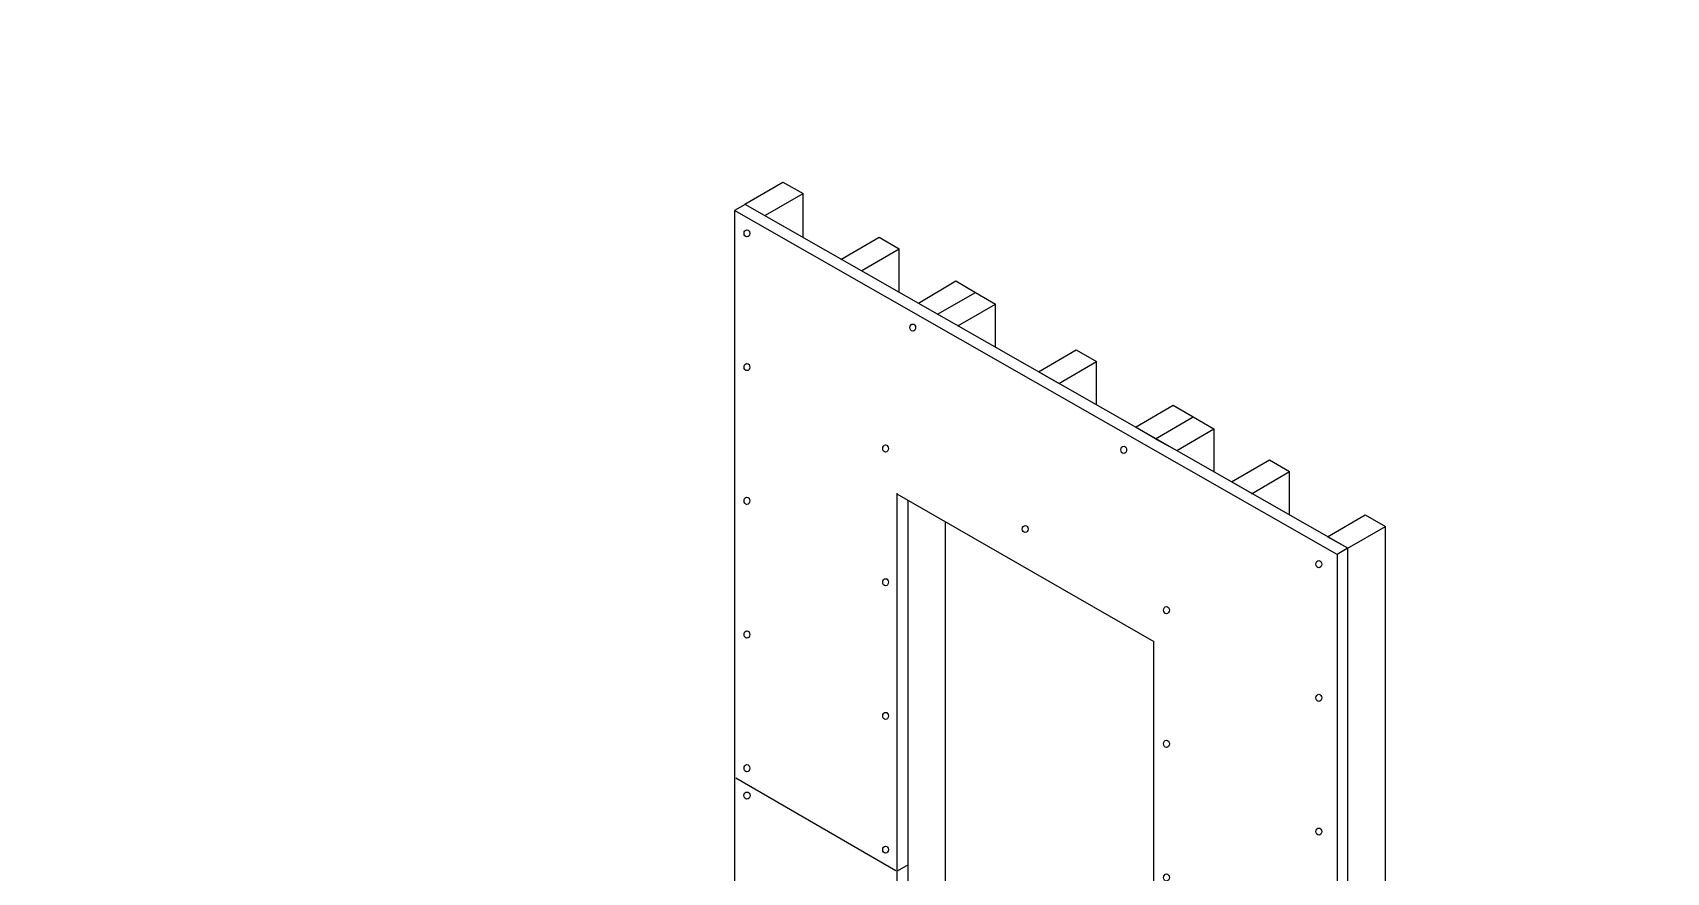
# Model space of a CAD drawing. Header units: inches. Extents: x -20.7 to 75.7, y -15.1 to 19.1.
# Drawn here: x -10.09 to 0.03, y -3.21 to 2 of the extents above; entities that cross this region are included whole.
import ezdxf

# ---------------------------------------------------------------- set-up
doc = ezdxf.new("R2010")
doc.units = ezdxf.units.IN
doc.header["$MEASUREMENT"] = 0
doc.layers.add('G-ANNO-TTLB', color=7, linetype='Continuous', lineweight=0)
doc.layers.add('TYVEK', color=7, linetype='Continuous', lineweight=0)

# ---------------------------------------------------------------- blocks, each defined once
blk = doc.blocks.new('Block_32')
at = {"layer": 'TYVEK', "color": 252, "lineweight": 25, "true_color": 0x838484}
for centre in [(-5.669, 0.751), (-5.669, -0.078), (-5.669, -0.907), (-5.669, -1.736), (-5.669, -2.565)]:
    blk.add_ellipse(centre, major_axis=(0, 0.0221), ratio=0.812499, dxfattribs=at)
blk = doc.blocks.new('Block_33')
at = {"layer": 'TYVEK', "color": 252, "lineweight": 25, "true_color": 0x838484}
for centre in [(-5.669, -2.735), (-5.669, -3.568), (-5.669, -4.4), (-5.669, -5.232), (-5.669, -6.064)]:
    blk.add_ellipse(centre, major_axis=(0, 0.0221), ratio=0.86328, dxfattribs=at)
blk = doc.blocks.new('Block_34')
at = {"layer": 'TYVEK', "color": 252, "lineweight": 25, "true_color": 0x838484}
for centre in [(-4.81, -0.583), (-4.81, -1.412), (-4.81, -2.241), (-4.81, -3.07)]:
    blk.add_ellipse(centre, major_axis=(0, 0.0221), ratio=0.812499, dxfattribs=at)
blk = doc.blocks.new('Block_36')
at = {"layer": 'TYVEK', "color": 252, "lineweight": 25, "true_color": 0x838484}
for centre in [(-3.07, -1.585), (-3.07, -2.414), (-3.07, -3.243), (-3.07, -4.072)]:
    blk.add_ellipse(centre, major_axis=(0, 0.0221), ratio=0.812499, dxfattribs=at)

msp = doc.modelspace()

# ---------------------------------------------------------------- hatches: boundary and pattern name
at = {"layer": 'G-ANNO-TTLB', "true_color": 0xb9529f, "transparency": 33554687}
h = msp.add_hatch(color=233, dxfattribs=at)
edge = h.paths.add_edge_path()
edge.add_spline(control_points=[(20.034, -15.135), (20.034, -15.135), (-20.666, -15.135), (-20.666, -15.135), (-20.666, -15.135), (-20.666, 19.001), (-20.666, 19.001), (-20.666, 19.001), (20.034, 19.001), (20.034, 19.001), (20.034, 19.001), (20.034, -15.135), (20.034, -15.135)], knot_values=[0, 0, 0, 0, 1, 1, 1, 2, 2, 2, 3, 3, 3, 4, 4, 4, 4], degree=3, periodic=0)
edge = h.paths.add_edge_path()
edge.add_spline(control_points=[(-20.541, 18.876), (-20.541, 18.876), (-20.541, -15.01), (-20.541, -15.01), (-20.541, -15.01), (19.909, -15.01), (19.909, -15.01), (19.909, -15.01), (19.909, 18.876), (19.909, 18.876), (19.909, 18.876), (-20.541, 18.876), (-20.541, 18.876)], knot_values=[0, 0, 0, 0, 1, 1, 1, 2, 2, 2, 3, 3, 3, 4, 4, 4, 4], degree=3, periodic=0)
edge.add_line((-20.541, 18.876), (-20.541, 18.876))

# ---------------------------------------------------------------- linework, layer by layer
at = {"layer": 'G-ANNO-TTLB'}
for points in [[(20.034, -15.135), (20.034, -15.135), (-20.666, -15.135), (-20.666, -15.135), (-20.666, -15.135), (-20.666, 19.001), (-20.666, 19.001), (-20.666, 19.001), (20.034, 19.001), (20.034, 19.001), (20.034, 19.001), (20.034, -15.135), (20.034, -15.135)], [(-20.541, 18.876), (-20.541, 18.876), (-20.541, -15.01), (-20.541, -15.01), (-20.541, -15.01), (19.909, -15.01), (19.909, -15.01), (19.909, -15.01), (19.909, 18.876), (19.909, 18.876), (19.909, 18.876), (-20.541, 18.876), (-20.541, 18.876)]]:
    msp.add_open_spline(points, degree=3, knots=[0, 0, 0, 0, 1, 1, 1, 2, 2, 2, 3, 3, 3, 4, 4, 4, 4], dxfattribs=at)
at = {"layer": 'TYVEK', "color": 33, "lineweight": 25, "true_color": 0xcb9865}
for p, q in [((-5.683, 0.932), (-5.446, 1.069)), ((-5.446, 1.069), (-5.321, 0.998)), ((-5.68, 0.93), (-5.683, 0.932)), ((-5.555, 0.863), (-5.321, 0.998)), ((-5.321, 0.729), (-5.321, 0.998)), ((-5.087, 0.59), (-4.85, 0.727)), ((-4.85, 0.727), (-4.725, 0.655)), ((-4.958, 0.521), (-4.725, 0.655)), ((-4.725, 0.387), (-4.725, 0.655)), ((-4.607, 0.318), (-4.374, 0.456)), ((-4.374, 0.456), (-4.254, 0.385)), ((-4.488, 0.25), (-4.254, 0.385)), ((-4.362, 0.178), (-4.129, 0.313)), ((-4.254, 0.385), (-4.129, 0.313)), ((-4.129, 0.045), (-4.129, 0.313)), ((-3.737, -0.179), (-3.504, -0.044)), ((-3.504, -0.312), (-3.504, -0.044)), ((-3.137, -0.522), (-2.904, -0.387)), ((-2.904, -0.387), (-2.776, -0.46)), ((-3.006, -0.596), (-2.776, -0.46)), ((-2.776, -0.46), (-2.776, -0.728)), ((-3.137, -0.522), (-3.006, -0.596)), ((-2.544, -0.863), (-2.307, -0.726)), ((-2.307, -0.995), (-2.307, -0.726)), ((-4.438, -5.382), (-4.438, -1.039)), ((-1.95, -1.203), (-1.713, -1.066)), ((-1.713, -8.122), (-1.713, -1.066))]:
    msp.add_line(p, q, dxfattribs=at)
at = {"layer": 'TYVEK', "color": 2, "lineweight": 25, "true_color": 0xf5eb12}
for p, q in [((-5.68, 0.93), (-5.747, 0.892)), ((-1.947, -1.201), (-5.68, 0.93)), ((-5.747, 0.892), (-5.747, -6.129)), ((-2.013, -1.24), (-5.747, 0.892)), ((-4.741, -0.863), (-3.149, -1.78)), ((-4.738, -5.556), (-4.738, -0.86)), ((-4.671, -5.514), (-4.671, -0.906)), ((-1.95, -1.203), (-2.013, -1.24)), ((-1.947, -8.248), (-1.947, -1.201)), ((-2.013, -1.24), (-2.013, -8.296)), ((-3.149, -6.477), (-3.149, -1.78)), ((-5.738, -2.625), (-4.746, -3.199)), ((-4.671, -3.165), (-4.738, -3.203))]:
    msp.add_line(p, q, dxfattribs=at)
at = {"layer": 'TYVEK', "color": 33, "lineweight": 25, "true_color": 0xcb9865}
for points in [[(-3.737, -0.179), (-3.862, -0.107), (-3.629, 0.028), (-3.504, -0.044)], [(-3.137, -0.522), (-3.262, -0.45), (-3.029, -0.315), (-2.904, -0.387)], [(-2.54, -0.861), (-2.667, -0.79), (-2.432, -0.654), (-2.307, -0.726)], [(-1.947, -1.201), (-2.072, -1.13), (-1.838, -0.995), (-1.713, -1.066)]]:
    msp.add_lwpolyline(points, dxfattribs=at)
at = {"layer": 'TYVEK', "color": 2, "lineweight": 25, "true_color": 0xf5eb12}
msp.add_lwpolyline([(-5.747, -2.558)], dxfattribs=at)
at = {"layer": 'TYVEK', "color": 252, "lineweight": 25, "true_color": 0x838484}
for centre in [(-4.642, 0.167), (-3.335, -0.591), (-3.945, -1.082), (-2.126, -1.3), (-2.126, -2.129), (-2.126, -2.958)]:
    msp.add_ellipse(centre, major_axis=(0, 0.0221), ratio=0.812499, dxfattribs=at)

# ---------------------------------------------------------------- block references
at = {"layer": 'TYVEK'}
for name in ['Block_32', 'Block_34', 'Block_36', 'Block_33']:
    msp.add_blockref(name, (0, 0), dxfattribs=at)

doc.saveas('drawing.dxf')
